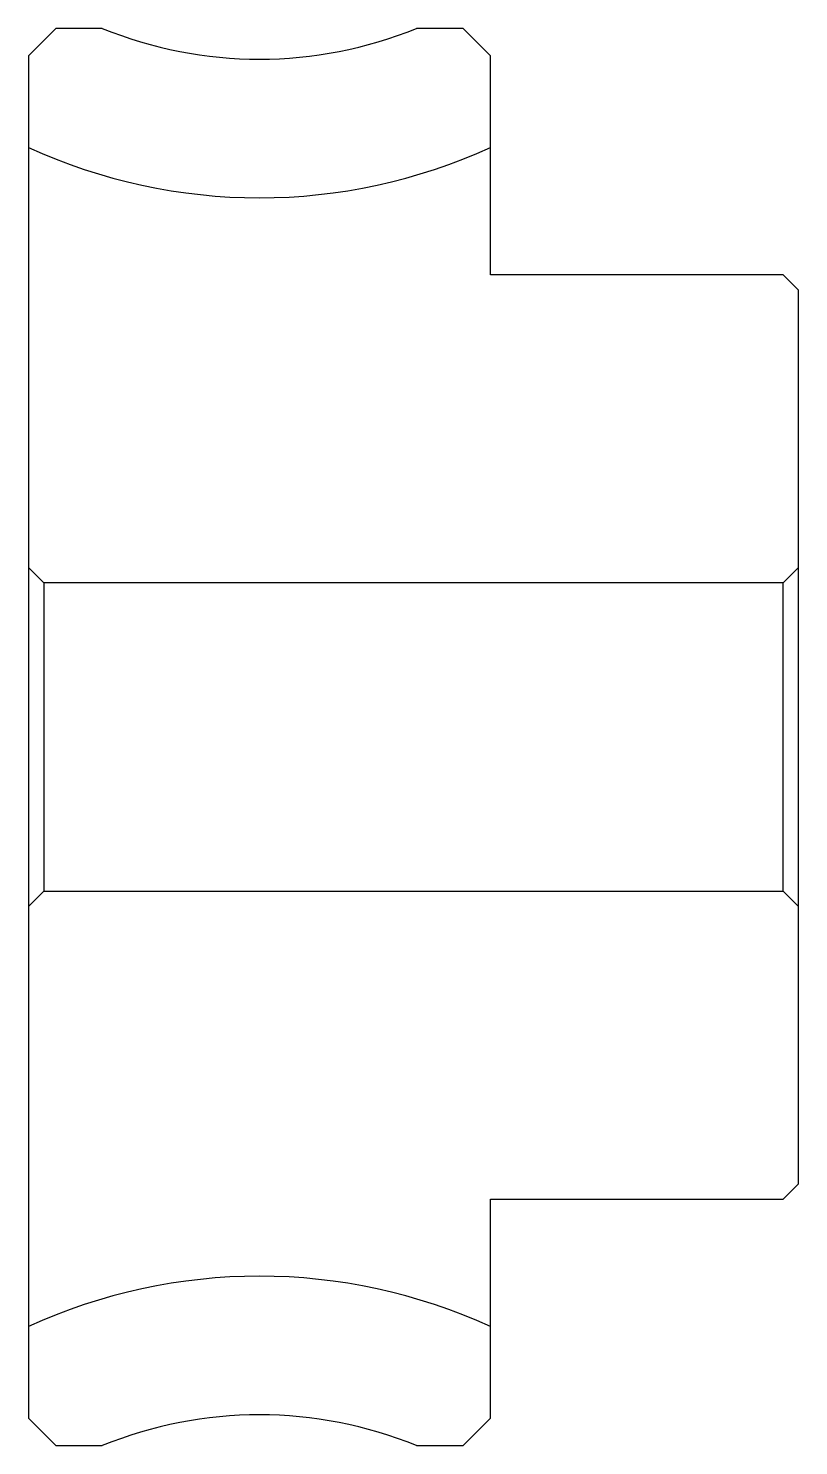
# Model space of a CAD drawing. Header units: metres. Extents: x 126 to 176, y 100.4 to 192.4.
import ezdxf

# ---------------------------------------------------------------- set-up
doc = ezdxf.new("R2010")
doc.units = ezdxf.units.M

msp = doc.modelspace()

# ---------------------------------------------------------------- linework, layer by layer
at = {"color": 4}
for p, q in [((175.967743, 157.370972), (174.967743, 156.370972)), ((125.967735, 135.370972), (126.967735, 136.370972)), ((175.967743, 135.370972), (174.967743, 136.370972))]:
    msp.add_line(p, q, dxfattribs=at)
for points in [[(130.769699, 192.370972), (127.741928, 192.370972), (125.967735, 190.596771), (125.967735, 135.370972)], [(155.967743, 176.370972), (155.967743, 190.596771), (154.193542, 192.370972), (151.165771, 192.370972)], [(155.967743, 116.370972), (174.967743, 116.370972), (175.967743, 117.370972), (175.967743, 175.370972), (174.967743, 176.370972), (155.967743, 176.370972)], [(125.967735, 157.370972), (126.967735, 156.370972), (126.967735, 136.370972), (174.967743, 136.370972), (174.967743, 156.370972), (126.967735, 156.370972)], [(125.967735, 135.370972), (125.967735, 102.145164), (127.741928, 100.370972), (130.769699, 100.370972)], [(151.165771, 100.370972), (154.193542, 100.370972), (155.967743, 102.145164), (155.967743, 116.370972)]]:
    msp.add_lwpolyline(points, dxfattribs=at)
for centre, radius, start, end in [((140.967743, 217.370972), 27, 247.80839416, 292.19160389), ((140.967743, 217.370972), 36, 245.37568172, 294.62431828), ((140.967743, 75.370972), 36, 65.37568172, 114.62431828), ((140.967743, 75.370972), 27, 67.80839611, 112.19160584)]:
    msp.add_arc(centre, radius, start, end, dxfattribs=at)

doc.saveas('drawing.dxf')
